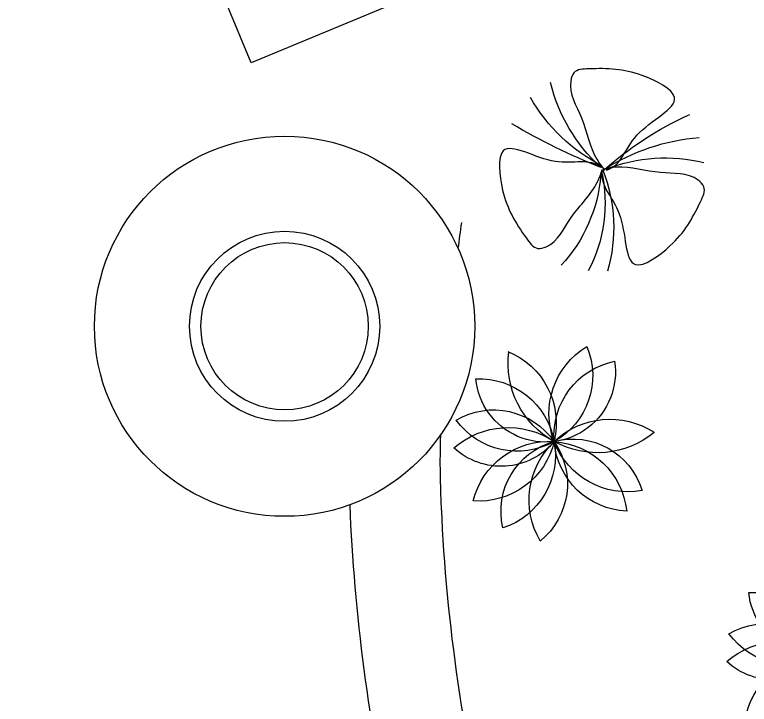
# Model space of a CAD drawing. Extents: x -809667 to 586099, y 3084146 to 3634412.
# Drawn here: x 381919.819 to 381924.648, y 3085762.582 to 3085767.118 of the extents above; entities that cross this region are included whole.
import ezdxf

# ---------------------------------------------------------------- set-up
doc = ezdxf.new("R2010")
doc.units = 0
doc.header["$LTSCALE"] = 0.5
doc.layers.get('0').update_dxf_attribs({"linetype": 'CONTINUOUS'})
for name, color, linetype in [('zy-1', 3, 'CONTINUOUS'), ('停车位', 6, 'CONTINUOUS'), ('树', 3, 'CONTINUOUS'), ('灌木', 3, 'CONTINUOUS'), ('绿化图层', 84, 'CONTINUOUS'), ('道路', 4, 'CONTINUOUS')]:
    doc.layers.add(name, color=color, linetype=linetype)

# ---------------------------------------------------------------- blocks, each defined once
blk = doc.blocks.new('A$C46A015EA')
at = {"layer": '树', "color": 0, "linetype": 'Continuous'}
for centre, radius, start, end in [((1.328, 4.096), 1.969, 227.5644, 31.3305), ((4.101, 3.626), 1.85, 126.1691, 303.0486), ((0.798, 3.475), 1.995, 251.8163, 53.749), ((3.771, 4.188), 2.005, 153.4396, 313.5861), ((2.09, 4.411), 1.899, 199.3601, 10.491), ((4.644, 2.796), 2.077, 109.3184, 262.8778), ((0.796, 2.582), 1.783, 359.791, 92.4715), ((2.814, 4.682), 2.119, 188.6399, 263.6226), ((0.762, 1.899), 1.939, 297.0245, 103.8489), ((1.257, 1.36), 1.796, 310.7789, 134.4149), ((3.957, 1.204), 1.944, 51.9802, 218.2571), ((3.546, 0.815), 2.009, 38.8778, 198.6816), ((2.13, 0.326), 2.294, 10.2667, 147.1518)]:
    blk.add_arc(centre, radius, start, end, dxfattribs=at)
blk = doc.blocks.new('白玉兰')
at = {"color": 0}
for centre, radius, start, end in [((-1260.5, 1665), 2054.4, 309.39345, 347.16547), ((-713.2, 1844.3), 1941, 291.82137, 332.63459), ((-478.2, 2077.5), 2115.2, 283.29933, 320.85284), ((-4728.7, -6984.2), 8428.8, 56.1879, 65.279), ((-1147.9, -2037), 2310.3, 61.625, 95.14911), ((-559.1, -2135.4), 2213.8, 76.70325, 111.40179), ((4370.8, -555.9), 4391.8, 172.1708, 190.66767), ((2826.9, 106.7), 2820.8, 182.25436, 209.88683), ((2146.3, 475.3), 2185, 193.30629, 228.41072)]:
    blk.add_arc(centre, radius, start, end, dxfattribs=at)
for points in [[(-33.3, 16.4), (-232.9, 72.7), (-341.9, 562), (-1253.8, 922.5), (-424.6, 1375.2), (-32.9, 1391.9), (376.3, 1386), (477, 1090.9), (236.3, 716.3), (184.7, 276.9), (29.2, 67), (-7.3, 17.6)], [(8.3, 30.7), (154.9, 177.4), (635.1, 33.7), (1394.9, 653.5), (1385.2, -291.2), (1208.5, -641.2), (1003.6, -995.4), (696.9, -939.3), (487.4, -546.3), (129.3, -286.7), (21.9, -48.6), (-3.3, 7.4)], [(36.1, -22.3), (98.6, -219.9), (-250.5, -579.7), (-51.2, -1539.8), (-884.9, -1095.2), (-1113.8, -777), (-1333.5, -431.7), (-1142.2, -185.6), (-696.9, -181.1), (-301.3, 16.9), (-40.5, 2.3), (20.8, -1.2)]]:
    blk.add_open_spline(points, degree=3, knots=[0, 0, 0, 0, 621.989778, 1340.944545, 1869.007736, 2592.427455, 2798.699245, 2915.827596, 3435.261502, 4029.77129, 4212.300518, 4212.300518, 4212.300518, 4212.300518], dxfattribs=at)

msp = doc.modelspace()

# ---------------------------------------------------------------- linework, layer by layer
at = {"layer": 'zy-1', "color": 4, "linetype": 'ByBlock'}
for radius in [1.25, 0.625, 0.55]:
    msp.add_circle((381921.5934, 3085765.0683), radius, dxfattribs=at)
at = {"layer": '停车位', "flags": 128}
msp.add_lwpolyline([(381924.1436, 3085767.951), (381921.3732, 3085766.8), (381917.9202, 3085775.1112), (381920.6906, 3085776.2622), (381924.1436, 3085767.951)], dxfattribs=at)
at = {"layer": '道路', "linetype": 'Continuous'}
msp.add_open_spline([(381922.7555, 3085765.7501), (381922.7477, 3085765.6919), (381922.7403, 3085765.6356), (381922.7332, 3085765.5813)], degree=3, dxfattribs=at)
for points, knots in [([(381922.6178, 3085764.352), (381922.6119, 3085764.1675), (381922.6159, 3085764.023), (381922.6573, 3085763.1152), (381922.7648, 3085762.338), (381923.2414, 3085760.4849), (381923.6765, 3085759.401), (381924.6838, 3085757.6919), (381925.215, 3085757.0196), (381925.9751, 3085756.364), (381926.1667, 3085756.2212), (381926.5331, 3085755.9917), (381926.7072, 3085755.9003), (381926.987, 3085755.782), (381927.0917, 3085755.7441), (381927.2971, 3085755.682), (381927.3978, 3085755.6573), (381927.5502, 3085755.6287), (381927.6058, 3085755.6202), (381927.7498, 3085755.5965), (381927.8356, 3085755.5815), (381928.12, 3085755.5202), (381928.3503, 3085755.4582), (381928.6593, 3085755.352)], [5.805518, 5.805518, 5.805518, 5.805518, 6.250682, 6.250682, 8.593283, 8.593283, 11.652469, 11.652469, 14.135035, 14.135035, 14.94719, 14.94719, 15.665817, 15.665817, 16.092298, 16.092298, 16.49786, 16.49786, 16.70257, 16.70257, 16.90728, 16.90728, 17.285813, 17.285813, 17.285813, 17.285813]), ([(381922.0213, 3085763.8938), (381922.0514, 3085763.1798), (381922.4986, 3085759.5826), (381925.0909, 3085755.1915), (381927.8813, 3085754.985), (381928.4642, 3085754.7845)], [6.208641, 6.208641, 6.208641, 6.208641, 8.300034, 16.526304, 17.285813, 17.285813, 17.285813, 17.285813])]:
    msp.add_open_spline(points, degree=3, knots=knots, dxfattribs=at)

# ---------------------------------------------------------------- block references
at = {"layer": '灌木', "color": 8, "xscale": -0.2560000000000002, "yscale": 0.2560000000000001, "zscale": 0.2560000000000001, "rotation": 139.7590933901361}
for p in [(381923.2876, 3085765.2398), (381925.0817, 3085763.8346)]:
    msp.add_blockref('A$C46A015EA', p, dxfattribs=at)
at = {"layer": '绿化图层', "color": 8, "linetype": 'Continuous', "xscale": -0.0004880798049271107, "yscale": 0.0004880798049271107, "zscale": 0.04880798235096967, "rotation": 124.6526560546043}
msp.add_blockref('白玉兰', (381923.6914, 3085766.1028), dxfattribs=at)

doc.saveas('drawing.dxf')
